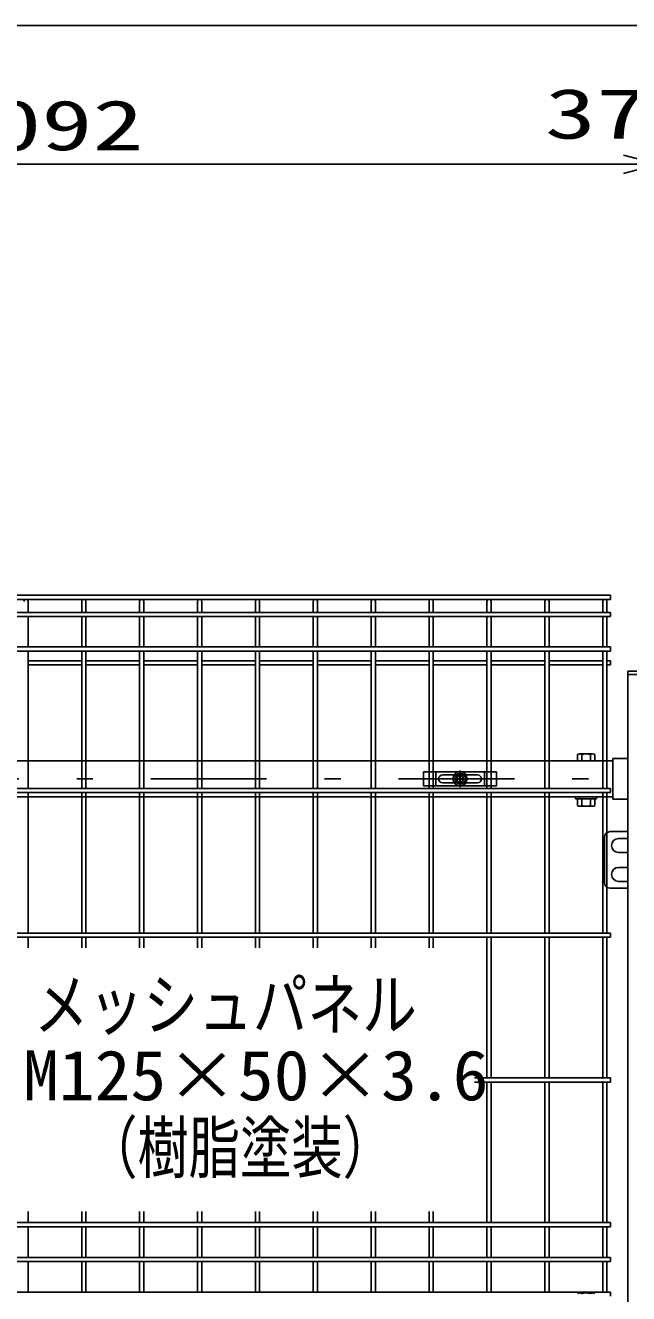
# Model space of a CAD drawing. Units: millimetres, scale not verified. Extents: x -4455 to 4455, y -3150 to 3150.
# Drawn here: x -2380 to -1859, y -375 to 720 of the extents above; entities that cross this region are included whole.
import ezdxf
from ezdxf.enums import TextEntityAlignment as Align

# ---------------------------------------------------------------- set-up
doc = ezdxf.new("R2010")
doc.units = ezdxf.units.MM
doc.header["$LTSCALE"] = 20
doc.linetypes.add('USER1', pattern=[10.7, 5, -2.5, 0.7, -2.5])
doc.linetypes.add('USER2', pattern=[0.375, 0.25, -0.125])
for name, color, linetype, lineweight in [('0-0_寸法線', 4, 'Continuous', 25), ('0-1_0', 3, 'USER2', 25), ('0-3_扉横枠', 7, 'Continuous', 25), ('0-5_軸線', 2, 'USER1', 25), ('0-6_扉縦枠', 7, 'Continuous', 25), ('0-7_丁番', 3, 'Continuous', 25), ('0-C_NER', 30, 'Continuous', 25), ('1-5_固定金具', 41, 'Continuous', 25)]:
    doc.layers.add(name, color=color, linetype=linetype, lineweight=lineweight)
doc.styles.add('ＭＳ ゴシック', font='')
doc.styles.get('ＭＳ ゴシック').set_extended_font_data('MS Gothic')

# ---------------------------------------------------------------- blocks, each defined once
blk = doc.blocks.new('_Open30')
at = {"layer": '0-1_0', "color": 4, "linetype": 'Continuous'}
blk.add_line((0, 0), (-20, 0), dxfattribs=at)
blk.add_lwpolyline([(-20, 5.36), (0, 0), (-20, -5.36)], dxfattribs=at)
blk = doc.blocks.new('A$Cbe1bfa43')
at = {"layer": '1-5_固定金具'}
for p, q in [((0, 0), (1260, 0)), ((210, -240), (210, 0)), ((630, -80), (630, 22.9)), ((1050, -240), (1050, 0)), ((1260, 0), (1260, -240)), ((260, -120), (260.2, -120)), ((330, -50), (930, -50)), ((330, -190), (930, -190)), ((590, -120), (487.1, -120)), ((590, -120), (550, -120)), ((585.5, -112.8), (622.8, -112.8)), ((585.5, -127.2), (585.5, -112.8)), ((585.5, -112.8), (622.8, -112.8)), ((585.5, -127.2), (585.5, -112.8)), ((585.5, -112.8), (622.8, -112.8)), ((585.5, -127.2), (585.5, -112.8)), ((622.8, -127.2), (585.5, -127.2)), ((622.8, -127.2), (585.5, -127.2)), ((610, -120), (650, -120)), ((610, -120), (650, -120)), ((622.8, -112.8), (622.8, -75.5)), ((622.8, -112.8), (622.8, -75.5)), ((622.8, -112.8), (622.8, -75.5)), ((622.8, -112.8), (622.8, -75.5)), ((622.8, -112.8), (622.8, -75.5)), ((622.8, -112.8), (622.8, -75.5)), ((622.8, -75.5), (637.2, -75.5)), ((622.8, -75.5), (637.2, -75.5)), ((622.8, -75.5), (637.2, -75.5)), ((622.8, -75.5), (637.2, -75.5)), ((622.8, -75.5), (637.2, -75.5)), ((622.8, -75.5), (637.2, -75.5)), ((622.8, -164.5), (622.8, -127.2)), ((622.8, -164.5), (622.8, -127.2)), ((637.2, -164.5), (622.8, -164.5)), ((637.2, -164.5), (622.8, -164.5)), ((637.2, -164.5), (622.8, -164.5)), ((637.2, -164.5), (622.8, -164.5)), ((637.2, -164.5), (622.8, -164.5)), ((637.2, -164.5), (622.8, -164.5)), ((630, -80), (630, -40)), ((630, -140), (630, -100)), ((630, -140), (630, -100)), ((630, -160), (630, -200)), ((630, -160), (630, -262.9)), ((637.2, -75.5), (637.2, -112.8)), ((637.2, -75.5), (637.2, -112.8)), ((637.2, -75.5), (637.2, -112.8)), ((637.2, -75.5), (637.2, -112.8)), ((637.2, -75.5), (637.2, -112.8)), ((637.2, -112.8), (674.5, -112.8)), ((637.2, -112.8), (674.5, -112.8)), ((637.2, -112.8), (674.5, -112.8)), ((637.2, -127.2), (637.2, -164.5)), ((674.5, -127.2), (637.2, -127.2)), ((637.2, -127.2), (637.2, -164.5)), ((674.5, -127.2), (637.2, -127.2)), ((637.2, -127.2), (637.2, -164.5)), ((674.5, -127.2), (637.2, -127.2)), ((670, -120), (710, -120)), ((670, -120), (772.9, -120)), ((674.5, -112.8), (674.5, -127.2)), ((674.5, -112.8), (674.5, -127.2)), ((674.5, -112.8), (674.5, -127.2)), ((1004, -120), (1004.2, -120))]:
    blk.add_line(p, q, dxfattribs=at)
for points in [[(0, 0), (0, -240), (1260, -240)], [(585.5, -127.2), (585.5, -112.8), (622.8, -112.8)], [(585.5, -127.2), (585.5, -112.8), (622.8, -112.8)], [(585.5, -127.2), (585.5, -112.8), (622.8, -112.8)], [(622.8, -164.5), (622.8, -127.2), (585.5, -127.2)], [(622.8, -164.5), (622.8, -127.2), (585.5, -127.2)], [(622.8, -164.5), (622.8, -127.2), (585.5, -127.2)], [(622.8, -164.5), (622.8, -127.2), (585.5, -127.2)], [(637.2, -75.5), (637.2, -112.8), (674.5, -112.8), (674.5, -127.2)], [(637.2, -112.8), (674.5, -112.8), (674.5, -127.2)], [(637.2, -112.8), (674.5, -112.8), (674.5, -127.2)], [(674.5, -127.2), (637.2, -127.2), (637.2, -164.5)], [(674.5, -127.2), (637.2, -127.2), (637.2, -164.5)], [(674.5, -127.2), (637.2, -127.2), (637.2, -164.5)]]:
    blk.add_lwpolyline(points, dxfattribs=at)
for radius in [122.9, 122.9, 122.9, 122.9, 122.9, 122.9, 91.9, 91.9, 91.9, 91.9, 91.9, 91.9, 60]:
    blk.add_circle((630, -120), radius, dxfattribs=at)
for centre, start, end in [((330, -120), 90, 180), ((330, -120), 180, 270), ((930, -120), 0, 90), ((930, -120), 270, 0)]:
    blk.add_arc(centre, 70, start, end, dxfattribs=at)

msp = doc.modelspace()

# ---------------------------------------------------------------- linework, layer by layer
at = {"layer": '0-0_寸法線'}
for p, q in [((-2935.63, 720.38), (-1795.63, 720.38)), ((-2895.38, 600.38), (-1863.38, 600.38)), ((-1863.38, 600.38), (-1893.38, 600.38))]:
    msp.add_line(p, q, dxfattribs=at)
at = {"layer": '0-3_扉横枠'}
for p, q in [((-1903.08, 85.16), (-1903.08, 90.61)), ((-1901.2, 91.17), (-1889.95, 91.17)), ((-1899.33, 85.16), (-1899.33, 90.61)), ((-1891.83, 85.16), (-1891.83, 90.61)), ((-1888.08, 85.16), (-1888.08, 90.61)), ((-2886.38, 85.16), (-1872.38, 85.16)), ((-1903.08, 85.16), (-1888.08, 85.16)), ((-1872.38, 87.11), (-1859.38, 87.11)), ((-1872.38, 87.11), (-1872.38, 52.21)), ((-1872.38, 54.16), (-2886.38, 54.16)), ((-1904.58, 54.16), (-1904.58, 52.56)), ((-1886.58, 52.56), (-1904.58, 52.56)), ((-1903.08, 52.01), (-1903.08, 46.62)), ((-1889.95, 52.56), (-1901.2, 52.56)), ((-1889.95, 46.06), (-1901.2, 46.06)), ((-1899.33, 52.01), (-1899.33, 46.62)), ((-1891.83, 52.01), (-1891.83, 46.62)), ((-1888.08, 52.01), (-1888.08, 46.62)), ((-1886.58, 54.16), (-1886.58, 52.56)), ((-1872.38, 52.21), (-1859.38, 52.21)), ((-1901.2, -374.33), (-1889.95, -374.33))]:
    msp.add_line(p, q, dxfattribs=at)
for centre, radius, start, end in [((-1901.2, 87.71), 3.46, 57.13278, 122.86722), ((-1895.58, 78.18), 12.99, 73.22135, 106.77865), ((-1889.95, 87.71), 3.46, 57.13278, 122.86722), ((-1901.2, 49.11), 3.46, 57.13278, 122.86722), ((-1901.2, 49.52), 3.46, 237.13278, 302.86722), ((-1895.58, 39.57), 12.99, 73.22135, 106.77865), ((-1895.58, 59.05), 12.99, 253.22135, 286.77865), ((-1889.95, 49.11), 3.46, 57.13278, 122.86722), ((-1889.95, 49.52), 3.46, 237.13278, 302.86722), ((-1901.2, -377.79), 3.46, 57.13278, 122.86722), ((-1895.58, -387.32), 12.99, 73.22135, 106.77865), ((-1889.95, -377.79), 3.46, 57.13278, 122.86722)]:
    msp.add_arc(centre, radius, start, end, dxfattribs=at)
at = {"layer": '0-5_軸線'}
msp.add_line((-2913.48, 69.66), (-1842.27, 69.66), dxfattribs=at)
at = {"layer": '0-6_扉縦枠'}
for p, q in [((-1859.38, 162.66), (-1833.38, 162.66)), ((-1859.38, 162.66), (-1859.38, 159.66)), ((-1859.38, 159.66), (-1859.38, -951.34)), ((-1833.38, 159.66), (-1859.38, 159.66))]:
    msp.add_line(p, q, dxfattribs=at)
at = {"layer": '0-7_丁番'}
for p, q in [((-1859.38, 24.16), (-1874.63, 24.16)), ((-1879.63, 19.16), (-1879.63, -19.84)), ((-1859.38, 18.16), (-1867.63, 18.16)), ((-1859.38, 6.16), (-1867.63, 6.16)), ((-1859.38, -6.84), (-1867.63, -6.84)), ((-1859.38, -18.84), (-1867.63, -18.84)), ((-1859.38, -24.84), (-1874.63, -24.84))]:
    msp.add_line(p, q, dxfattribs=at)
for centre, radius, start, end in [((-1874.63, 19.16), 5, 90, 180), ((-1867.63, 12.16), 6, 90, 270), ((-1867.63, -12.84), 6, 90, 270), ((-1874.63, -19.84), 5, 180, 270)]:
    msp.add_arc(centre, radius, start, end, dxfattribs=at)
at = {"layer": '0-C_NER'}
for p, q in [((-1874.38, 228.26), (-2884.38, 228.26)), ((-1874.38, 224.66), (-2884.38, 224.66)), ((-2377.58, 213.36), (-2377.58, 222.86)), ((-2331.18, 213.36), (-2331.18, 222.86)), ((-2327.58, 213.36), (-2327.58, 222.86)), ((-2281.18, 213.36), (-2281.18, 222.86)), ((-2277.58, 213.36), (-2277.58, 222.86)), ((-2231.18, 213.36), (-2231.18, 222.86)), ((-2227.58, 213.36), (-2227.58, 222.86)), ((-2181.18, 213.36), (-2181.18, 222.86)), ((-2177.58, 213.36), (-2177.58, 222.86)), ((-2131.18, 213.36), (-2131.18, 222.86)), ((-2127.58, 213.36), (-2127.58, 222.86)), ((-2081.18, 213.36), (-2081.18, 222.86)), ((-2077.58, 213.36), (-2077.58, 222.86)), ((-2031.18, 213.36), (-2031.18, 222.86)), ((-2027.58, 213.36), (-2027.58, 222.86)), ((-1981.18, 213.36), (-1981.18, 222.86)), ((-1977.58, 213.36), (-1977.58, 222.86)), ((-1931.18, 213.36), (-1931.18, 222.86)), ((-1927.58, 213.36), (-1927.58, 222.86)), ((-1881.18, 213.36), (-1881.18, 222.86)), ((-1877.58, 213.36), (-1877.58, 222.86)), ((-1874.38, 228.26), (-1874.38, 224.66)), ((-1874.38, 213.36), (-2884.38, 213.36)), ((-1874.38, 209.76), (-2884.38, 209.76)), ((-2377.58, 183.56), (-2377.58, 209.76)), ((-2331.18, 183.56), (-2331.18, 209.76)), ((-2327.58, 183.56), (-2327.58, 209.76)), ((-2281.18, 183.56), (-2281.18, 209.76)), ((-2277.58, 183.56), (-2277.58, 209.76)), ((-2231.18, 183.56), (-2231.18, 209.76)), ((-2227.58, 183.56), (-2227.58, 209.76)), ((-2181.18, 183.56), (-2181.18, 209.76)), ((-2177.58, 183.56), (-2177.58, 209.76)), ((-2131.18, 183.56), (-2131.18, 209.76)), ((-2127.58, 183.56), (-2127.58, 209.76)), ((-2081.18, 183.56), (-2081.18, 209.76)), ((-2077.58, 183.56), (-2077.58, 209.76)), ((-2031.18, 183.56), (-2031.18, 209.76)), ((-2027.58, 183.56), (-2027.58, 209.76)), ((-1981.18, 183.56), (-1981.18, 209.76)), ((-1977.58, 183.56), (-1977.58, 209.76)), ((-1931.18, 183.56), (-1931.18, 209.76)), ((-1927.58, 183.56), (-1927.58, 209.76)), ((-1881.18, 183.56), (-1881.18, 209.76)), ((-1877.58, 183.56), (-1877.58, 209.76)), ((-1874.38, 213.36), (-1874.38, 209.76)), ((-1874.38, 183.56), (-2884.38, 183.56)), ((-1874.38, 179.96), (-2884.38, 179.96)), ((-2377.58, 61.46), (-2377.58, 179.96)), ((-2331.18, 61.46), (-2331.18, 179.96)), ((-2327.58, 61.46), (-2327.58, 179.96)), ((-2281.18, 61.46), (-2281.18, 179.96)), ((-2277.58, 61.46), (-2277.58, 179.96)), ((-2231.18, 61.46), (-2231.18, 179.96)), ((-2227.58, 61.46), (-2227.58, 179.96)), ((-2181.18, 61.46), (-2181.18, 179.96)), ((-2177.58, 61.46), (-2177.58, 179.96)), ((-2131.18, 61.46), (-2131.18, 179.96)), ((-2127.58, 61.46), (-2127.58, 179.96)), ((-2081.18, 61.46), (-2081.18, 179.96)), ((-2077.58, 61.46), (-2077.58, 179.96)), ((-2031.18, 61.46), (-2031.18, 179.96)), ((-2027.58, 61.46), (-2027.58, 179.96)), ((-1981.18, 61.46), (-1981.18, 179.96)), ((-1977.58, 61.46), (-1977.58, 179.96)), ((-1931.18, 61.46), (-1931.18, 179.96)), ((-1927.58, 61.46), (-1927.58, 179.96)), ((-1881.18, 61.46), (-1881.18, 179.96)), ((-1877.58, 61.46), (-1877.58, 179.96)), ((-1874.38, 183.56), (-1874.38, 179.96)), ((-2331.18, 171.71), (-2377.58, 171.71)), ((-2331.18, 168.11), (-2377.58, 168.11)), ((-2281.18, 171.71), (-2327.58, 171.71)), ((-2281.18, 168.11), (-2327.58, 168.11)), ((-2231.18, 171.71), (-2277.58, 171.71)), ((-2231.18, 168.11), (-2277.58, 168.11)), ((-2181.18, 171.71), (-2227.58, 171.71)), ((-2181.18, 168.11), (-2227.58, 168.11)), ((-2131.18, 171.71), (-2177.58, 171.71)), ((-2131.18, 168.11), (-2177.58, 168.11)), ((-2081.18, 171.71), (-2127.58, 171.71)), ((-2081.18, 168.11), (-2127.58, 168.11)), ((-2031.18, 171.71), (-2077.58, 171.71)), ((-2031.18, 168.11), (-2077.58, 168.11)), ((-1981.18, 171.71), (-2027.58, 171.71)), ((-1981.18, 168.11), (-2027.58, 168.11)), ((-1931.18, 171.71), (-1977.58, 171.71)), ((-1931.18, 168.11), (-1977.58, 168.11)), ((-1881.18, 171.71), (-1927.58, 171.71)), ((-1881.18, 168.11), (-1927.58, 168.11)), ((-1874.38, 171.71), (-1877.58, 171.71)), ((-1874.38, 168.11), (-1877.58, 168.11)), ((-1874.38, 171.71), (-1874.38, 168.11)), ((-1874.38, 57.86), (-2884.38, 57.86)), ((-2377.58, -63.54), (-2377.58, 57.86)), ((-2331.18, -63.54), (-2331.18, 57.86)), ((-2327.58, -63.54), (-2327.58, 57.86)), ((-2281.18, -63.54), (-2281.18, 57.86)), ((-2277.58, -63.54), (-2277.58, 57.86)), ((-2231.18, -63.54), (-2231.18, 57.86)), ((-2227.58, -63.54), (-2227.58, 57.86)), ((-2181.18, -63.54), (-2181.18, 57.86)), ((-2177.58, -63.54), (-2177.58, 57.86)), ((-2131.18, -63.54), (-2131.18, 57.86)), ((-2127.58, -63.54), (-2127.58, 57.86)), ((-2081.18, -63.54), (-2081.18, 57.86)), ((-2077.58, -63.54), (-2077.58, 57.86)), ((-2031.18, -63.54), (-2031.18, 57.86)), ((-2027.58, -63.54), (-2027.58, 57.86)), ((-1981.18, -63.54), (-1981.18, 57.86)), ((-1977.58, -63.54), (-1977.58, 57.86)), ((-1931.18, -63.54), (-1931.18, 57.86)), ((-1927.58, -63.54), (-1927.58, 57.86)), ((-1881.18, -63.54), (-1881.18, 57.86)), ((-1877.58, -63.54), (-1877.58, 57.86)), ((-1874.38, 61.46), (-1874.38, 57.86)), ((-1874.38, -63.54), (-2800.57, -63.54)), ((-1874.38, -63.54), (-1874.38, -67.14)), ((-1874.38, -67.14), (-2800.57, -67.14)), ((-2377.58, -76.24), (-2377.58, -67.14)), ((-2331.18, -76.24), (-2331.18, -67.14)), ((-2327.58, -76.24), (-2327.58, -67.14)), ((-2281.18, -76.24), (-2281.18, -67.14)), ((-2277.58, -76.24), (-2277.58, -67.14)), ((-2231.18, -76.24), (-2231.18, -67.14)), ((-2227.58, -76.24), (-2227.58, -67.14)), ((-2181.18, -76.24), (-2181.18, -67.14)), ((-2177.58, -76.24), (-2177.58, -67.14)), ((-2131.18, -76.24), (-2131.18, -67.14)), ((-2127.58, -76.24), (-2127.58, -67.14)), ((-2081.18, -76.24), (-2081.18, -67.14)), ((-2077.58, -76.24), (-2077.58, -67.14)), ((-2031.18, -76.24), (-2031.18, -67.14)), ((-2027.58, -76.24), (-2027.58, -67.14)), ((-1981.18, -188.54), (-1981.18, -67.14)), ((-1977.58, -188.54), (-1977.58, -67.14)), ((-1931.18, -188.54), (-1931.18, -67.14)), ((-1927.58, -188.54), (-1927.58, -67.14)), ((-1881.18, -188.54), (-1881.18, -67.14)), ((-1877.58, -188.54), (-1877.58, -67.14)), ((-1874.38, -188.54), (-1991.98, -188.54)), ((-1874.38, -192.14), (-1991.98, -192.14)), ((-1981.18, -313.54), (-1981.18, -192.14)), ((-1977.58, -313.54), (-1977.58, -192.14)), ((-1931.18, -313.54), (-1931.18, -192.14)), ((-1927.58, -313.54), (-1927.58, -192.14)), ((-1881.18, -313.54), (-1881.18, -192.14)), ((-1877.58, -313.54), (-1877.58, -192.14)), ((-1874.38, -188.54), (-1874.38, -192.14)), ((-2377.58, -313.54), (-2377.58, -303.99)), ((-2331.18, -313.54), (-2331.18, -303.99)), ((-2327.58, -313.54), (-2327.58, -303.99)), ((-2281.18, -313.54), (-2281.18, -303.99)), ((-2277.58, -313.54), (-2277.58, -303.99)), ((-2231.18, -313.54), (-2231.18, -303.99)), ((-2227.58, -313.54), (-2227.58, -303.99)), ((-2181.18, -313.54), (-2181.18, -303.99)), ((-2177.58, -313.54), (-2177.58, -303.99)), ((-2131.18, -313.54), (-2131.18, -303.99)), ((-2127.58, -313.54), (-2127.58, -303.99)), ((-2081.18, -313.54), (-2081.18, -303.99)), ((-2077.58, -313.54), (-2077.58, -303.99)), ((-2031.18, -313.54), (-2031.18, -303.99)), ((-2027.58, -313.54), (-2027.58, -303.99)), ((-1874.38, -317.14), (-2884.38, -317.14)), ((-2377.58, -343.54), (-2377.58, -317.14)), ((-2331.18, -343.54), (-2331.18, -317.14)), ((-2327.58, -343.54), (-2327.58, -317.14)), ((-2281.18, -343.54), (-2281.18, -317.14)), ((-2277.58, -343.54), (-2277.58, -317.14)), ((-2231.18, -343.54), (-2231.18, -317.14)), ((-2227.58, -343.54), (-2227.58, -317.14)), ((-2181.18, -343.54), (-2181.18, -317.14)), ((-2177.58, -343.54), (-2177.58, -317.14)), ((-2131.18, -343.54), (-2131.18, -317.14)), ((-2127.58, -343.54), (-2127.58, -317.14)), ((-2081.18, -343.54), (-2081.18, -317.14)), ((-2077.58, -343.54), (-2077.58, -317.14)), ((-2031.18, -343.54), (-2031.18, -317.14)), ((-2027.58, -343.54), (-2027.58, -317.14)), ((-1981.18, -343.54), (-1981.18, -317.14)), ((-1977.58, -343.54), (-1977.58, -317.14)), ((-1931.18, -343.54), (-1931.18, -317.14)), ((-1927.58, -343.54), (-1927.58, -317.14)), ((-1881.18, -343.54), (-1881.18, -317.14)), ((-1877.58, -343.54), (-1877.58, -317.14)), ((-1874.38, -313.54), (-1874.38, -317.14)), ((-1874.38, -347.14), (-2884.38, -347.14)), ((-2377.58, -373.53), (-2377.58, -347.14)), ((-2331.18, -373.53), (-2331.18, -347.14)), ((-2327.58, -373.53), (-2327.58, -347.14)), ((-2281.18, -373.53), (-2281.18, -347.14)), ((-2277.58, -373.53), (-2277.58, -347.14)), ((-2231.18, -373.53), (-2231.18, -347.14)), ((-2227.58, -373.53), (-2227.58, -347.14)), ((-2181.18, -373.53), (-2181.18, -347.14)), ((-2177.58, -373.53), (-2177.58, -347.14)), ((-2131.18, -373.53), (-2131.18, -347.14)), ((-2127.58, -373.53), (-2127.58, -347.14)), ((-2081.18, -373.53), (-2081.18, -347.14)), ((-2077.58, -373.53), (-2077.58, -347.14)), ((-2031.18, -373.53), (-2031.18, -347.14)), ((-2027.58, -373.53), (-2027.58, -347.14)), ((-1981.18, -373.53), (-1981.18, -347.14)), ((-1977.58, -373.53), (-1977.58, -347.14)), ((-1931.18, -373.53), (-1931.18, -347.14)), ((-1927.58, -373.53), (-1927.58, -347.14)), ((-1881.18, -373.53), (-1881.18, -347.14)), ((-1877.58, -373.53), (-1877.58, -347.14)), ((-1874.38, -343.54), (-1874.38, -347.14)), ((-1874.38, -373.53), (-1874.38, -377.13))]:
    msp.add_line(p, q, dxfattribs=at)
for points in [[(-1874.38, 61.46), (-2884.38, 61.46), (-2884.38, 57.86)], [(-1874.38, -313.54), (-2884.38, -313.54), (-2884.38, -317.14)], [(-1874.38, -343.54), (-2884.38, -343.54), (-2884.38, -347.14)], [(-1874.38, -373.53), (-2884.38, -373.53), (-2884.38, -377.13)]]:
    msp.add_lwpolyline(points, dxfattribs=at)
for centre in [(-2379.38, 222.86), (-2329.38, 222.86), (-2279.38, 222.86), (-2229.38, 222.86), (-2179.38, 222.86), (-2129.38, 222.86), (-2079.38, 222.86), (-2029.38, 222.86), (-1979.38, 222.86), (-1929.38, 222.86), (-1879.38, 222.86)]:
    msp.add_arc(centre, 1.8, 0, 180, dxfattribs=at)

# ---------------------------------------------------------------- block references
at = {"layer": '0-0_寸法線', "xscale": 1.5, "yscale": 1.5}
msp.add_blockref('_Open30', (-1833.38, 600.38), dxfattribs=at)
msp.add_blockref('_Open30', (-1833.38, 600.38), dxfattribs=at)
at = {"layer": '1-5_固定金具', "xscale": 0.05, "yscale": 0.05}
msp.add_blockref('A$Cbe1bfa43', (-2035.88, 75.66), dxfattribs=at)

# ---------------------------------------------------------------- texts
at = {"layer": '0-0_寸法線', "color": 2, "style": 'ＭＳ ゴシック', "width": 1.5}
for s, p in [('37.5', (-1931.15, 609.55)), ('1092', (-2454.38, 599.55))]:
    msp.add_text(s, height=43.26, dxfattribs=at).set_placement(p, align=Align.BOTTOM_LEFT)
at = {"layer": '0-1_0', "color": 4, "style": 'ＭＳ ゴシック'}
for s, width, p in [('メッシュパネル', 0.8, (-2372.47, -160)), ('M125×50×3.6', 1.05, (-2381.92, -220.94)), ('（樹脂塗装）', 0.75, (-2327.32, -283.39))]:
    msp.add_text(s, height=43.3, dxfattribs=dict(at, width=width)).set_placement(p, align=Align.BOTTOM_LEFT)

doc.saveas('drawing.dxf')
